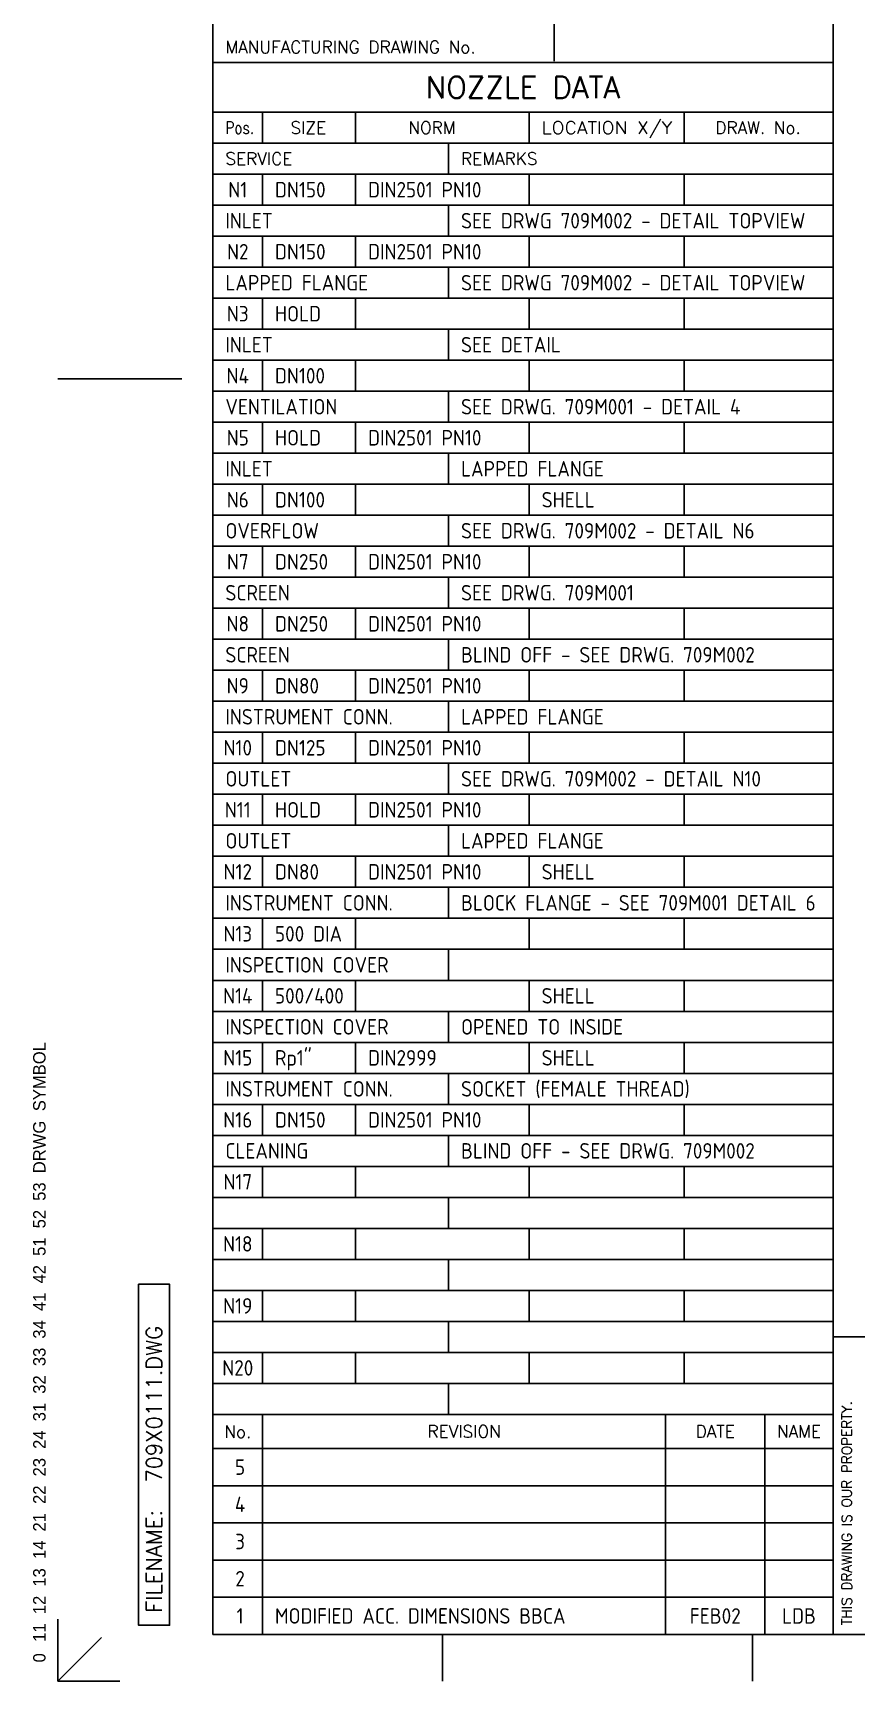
# Model space of a CAD drawing. Header units: millimetres. Extents: x -403 to 29700, y 0 to 42000.
# Drawn here: x -403 to 12870, y 0 to 26578 of the extents above; entities that cross this region are included whole.
import ezdxf
from ezdxf.enums import TextEntityAlignment as Align

# ---------------------------------------------------------------- set-up
doc = ezdxf.new("R2010")
doc.units = ezdxf.units.MM
doc.header["$LTSCALE"] = 25
doc.header["$MEASUREMENT"] = 0
for name, pattern in [('CENTER', [45, 30, -5, 5, -5]), ('DASHED', [15, 10, -5]), ('PHANTOM', [55, 30, -5, 5, -5, 5, -5])]:
    doc.linetypes.add(name, pattern=pattern)
doc.layers.get('0').update_dxf_attribs({"color": 1})
for name, color, linetype in [('11', 7, 'Continuous'), ('12', 7, 'DASHED'), ('13', 7, 'CENTER'), ('14', 7, 'PHANTOM'), ('21', 3, 'Continuous'), ('22', 3, 'DASHED'), ('23', 3, 'CENTER'), ('24', 3, 'PHANTOM'), ('31', 1, 'Continuous'), ('32', 1, 'DASHED'), ('33', 1, 'CENTER'), ('34', 1, 'PHANTOM'), ('41', 4, 'Continuous'), ('42', 2, 'Continuous'), ('51', 4, 'Continuous'), ('52', 2, 'Continuous'), ('53', 1, 'Continuous'), ('DRWG_OUTLINE', 7, 'Continuous'), ('symbol', 4, 'Continuous')]:
    doc.layers.add(name, color=color, linetype=linetype)
doc.styles.add('ISO', font='isocp.shx')
doc.styles.add('SIMPLEX', font='simplex')

# ---------------------------------------------------------------- blocks, each defined once
blk = doc.blocks.new('P')
at = {"layer": 'DRWG_OUTLINE', "color": 2, "style": 'ISO', "flags": 4}
blk.add_attdef('XX', text='', height=2.5, dxfattribs=at).set_placement((4, -3.75), align=Align.CENTER)
for tag, p in [('SI', (10, -3.75)), ('NO', (25, -3.75)), ('LO', (53, -3.75)), ('DR', (78, -3.75)), ('SE', (2, -8.75)), ('RE', (40, -8.75))]:
    blk.add_attdef(tag, p, '', height=2.5, dxfattribs=at)
blk = doc.blocks.new('ALLAYGEN')
blk.add_text('0', height=2).set_placement((3, 2))
at = {"layer": '11'}
blk.add_text('11', height=2, dxfattribs=at).set_placement((6.33, 2))
at = {"layer": '12'}
blk.add_text('12', height=2, dxfattribs=at).set_placement((10.78, 2))
at = {"layer": '13'}
blk.add_text('13', height=2, dxfattribs=at).set_placement((15.22, 2))
at = {"layer": '14'}
blk.add_text('14', height=2, dxfattribs=at).set_placement((19.67, 2))
at = {"layer": '21'}
blk.add_text('21', height=2, dxfattribs=at).set_placement((24.11, 2))
at = {"layer": '22'}
blk.add_text('22', height=2, dxfattribs=at).set_placement((28.56, 2))
at = {"layer": '23'}
blk.add_text('23', height=2, dxfattribs=at).set_placement((33, 2))
at = {"layer": '24'}
blk.add_text('24', height=2, dxfattribs=at).set_placement((37.44, 2))
at = {"layer": '31'}
blk.add_text('31', height=2, dxfattribs=at).set_placement((41.89, 2))
at = {"layer": '32'}
blk.add_text('32', height=2, dxfattribs=at).set_placement((46.33, 2))
at = {"layer": '33'}
blk.add_text('33', height=2, dxfattribs=at).set_placement((50.78, 2))
at = {"layer": '34'}
blk.add_text('34', height=2, dxfattribs=at).set_placement((55.22, 2))
at = {"layer": '41'}
blk.add_text('41', height=2, dxfattribs=at).set_placement((59.67, 2))
at = {"layer": '42'}
blk.add_text('42', height=2, dxfattribs=at).set_placement((64.11, 2))
at = {"layer": '51'}
blk.add_text('51', height=2, dxfattribs=at).set_placement((68.56, 2))
at = {"layer": '52'}
blk.add_text('52', height=2, dxfattribs=at).set_placement((73, 2))
at = {"layer": '53'}
blk.add_text('53', height=2, dxfattribs=at).set_placement((77.44, 2))
at = {"layer": 'DRWG_OUTLINE'}
blk.add_text('DRWG', height=2, dxfattribs=at).set_placement((81.89, 2))
at = {"layer": 'symbol'}
blk.add_text('SYMBOL', height=2, dxfattribs=at).set_placement((91.89, 2))
blk = doc.blocks.new('ALTDSREV')
at = {"layer": '52', "style": 'ISO', "flags": 4}
for tag, p in [('RENO5', (4.37, 27)), ('REDA5', (81, 27)), ('RENA5', (94.5, 27)), ('RENO4', (4.37, 21)), ('REDA4', (81, 21)), ('RENA4', (94.5, 21)), ('RENO3', (4.37, 15)), ('REDA3', (81, 15)), ('RENA3', (94.5, 15)), ('RENO2', (4.37, 9)), ('REDA2', (81, 9)), ('RENA2', (94.5, 9)), ('RENO1', (4.37, 3)), ('REDA1', (81, 3)), ('RENA1', (94.5, 3))]:
    blk.add_attdef(tag, text='', height=2.5, dxfattribs=at).set_placement(p, align=Align.MIDDLE)
for tag, p in [('REDE5', (10, 25.75)), ('REDE4', (10, 19.75)), ('REDE3', (10, 13.75)), ('REDE2', (10, 7.75)), ('REDE1', (10, 1.75))]:
    blk.add_attdef(tag, p, '', height=2.5, dxfattribs=at)
blk = doc.blocks.new('Altdsout')
at = {"layer": 'DRWG_OUTLINE', "color": 1}
for p, q in [((125, 412.5), (125, 7.5)), ((125, 261), (25, 261)), ((125, 55.5), (289.5, 55.5)), ((25, 43), (125, 43))]:
    blk.add_line(p, q, dxfattribs=at)
at = {"layer": 'DRWG_OUTLINE', "color": 7}
for p, q in [((80, 336), (80, 261.25)), ((125, 253), (25, 253)), ((125, 243), (25, 243)), ((125, 233), (25, 233)), ((125, 223), (25, 223)), ((125, 213), (25, 213)), ((125, 203), (25, 203)), ((125, 193), (25, 193)), ((125, 183), (25, 183)), ((125, 173), (25, 173)), ((125, 163), (25, 163)), ((125, 153), (25, 153)), ((125, 143), (25, 143)), ((125, 133), (25, 133)), ((125, 123), (25, 123)), ((125, 113), (25, 113)), ((125, 103), (25, 103)), ((125, 93), (25, 93)), ((125, 83), (25, 83)), ((125, 73), (25, 73)), ((125, 63), (25, 63)), ((125, 53), (25, 53))]:
    blk.add_line(p, q, dxfattribs=at)
at = {"layer": 'DRWG_OUTLINE', "color": 3}
for p, q in [((33, 253), (33, 248)), ((48, 253), (48, 248)), ((76, 253), (76, 248)), ((101, 253), (101, 248)), ((125, 248), (25, 248)), ((63, 248), (63, 243)), ((33, 243), (33, 238)), ((48, 243), (48, 238)), ((76, 243), (76, 238)), ((101, 243), (101, 238)), ((125, 238), (25, 238)), ((63, 238), (63, 233)), ((33, 233), (33, 228)), ((48, 233), (48, 228)), ((76, 233), (76, 228)), ((101, 233), (101, 228)), ((125, 228), (25, 228)), ((63, 228), (63, 223)), ((33, 223), (33, 218)), ((48, 223), (48, 218)), ((76, 223), (76, 218)), ((101, 223), (101, 218)), ((125, 218), (25, 218)), ((63, 218), (63, 213)), ((33, 213), (33, 208)), ((48, 213), (48, 208)), ((76, 213), (76, 208)), ((101, 213), (101, 208)), ((20, 210), (0, 210)), ((125, 208), (25, 208)), ((63, 208), (63, 203)), ((33, 203), (33, 198)), ((48, 203), (48, 198)), ((76, 203), (76, 198)), ((101, 203), (101, 198)), ((125, 198), (25, 198)), ((63, 198), (63, 193)), ((33, 193), (33, 188)), ((48, 193), (48, 188)), ((76, 193), (76, 188)), ((101, 193), (101, 188)), ((125, 188), (25, 188)), ((63, 188), (63, 183)), ((33, 183), (33, 178)), ((48, 183), (48, 178)), ((76, 183), (76, 178)), ((101, 183), (101, 178)), ((125, 178), (25, 178)), ((63, 178), (63, 173)), ((33, 173), (33, 168)), ((48, 173), (48, 168)), ((76, 173), (76, 168)), ((101, 173), (101, 168)), ((125, 168), (25, 168)), ((63, 168), (63, 163)), ((33, 163), (33, 158)), ((48, 163), (48, 158)), ((76, 163), (76, 158)), ((101, 163), (101, 158)), ((125, 158), (25, 158)), ((63, 158), (63, 153)), ((33, 153), (33, 148)), ((48, 153), (48, 148)), ((76, 153), (76, 148)), ((101, 153), (101, 148)), ((125, 148), (25, 148)), ((63, 148), (63, 143)), ((33, 143), (33, 138)), ((48, 143), (48, 138)), ((76, 143), (76, 138)), ((101, 143), (101, 138)), ((125, 138), (25, 138)), ((63, 138), (63, 133)), ((33, 133), (33, 128)), ((48, 133), (48, 128)), ((76, 133), (76, 128)), ((101, 133), (101, 128)), ((125, 128), (25, 128)), ((63, 128), (63, 123)), ((33, 123), (33, 118)), ((48, 123), (48, 118)), ((76, 123), (76, 118)), ((101, 123), (101, 118)), ((125, 118), (25, 118)), ((63, 118), (63, 113)), ((33, 113), (33, 108)), ((48, 113), (48, 108)), ((76, 113), (76, 108)), ((101, 113), (101, 108)), ((125, 108), (25, 108)), ((63, 108), (63, 103)), ((33, 103), (33, 98)), ((48, 103), (48, 98)), ((76, 103), (76, 98)), ((101, 103), (101, 98)), ((125, 98), (25, 98)), ((63, 98), (63, 93)), ((33, 93), (33, 88)), ((48, 93), (48, 88)), ((76, 93), (76, 88)), ((101, 93), (101, 88)), ((125, 88), (25, 88)), ((63, 88), (63, 83)), ((33, 83), (33, 78)), ((48, 83), (48, 78)), ((76, 83), (76, 78)), ((101, 83), (101, 78)), ((125, 78), (25, 78)), ((63, 78), (63, 73)), ((33, 73), (33, 68)), ((48, 73), (48, 68)), ((76, 73), (76, 68)), ((101, 73), (101, 68)), ((125, 68), (25, 68)), ((63, 68), (63, 63)), ((33, 63), (33, 58)), ((48, 63), (48, 58)), ((76, 63), (76, 58)), ((101, 63), (101, 58)), ((125, 58), (25, 58)), ((63, 58), (63, 53)), ((33, 53), (33, 48)), ((48, 53), (48, 48)), ((76, 53), (76, 48)), ((101, 53), (101, 48)), ((125, 48), (25, 48)), ((63, 48), (63, 43)), ((33, 7.5), (33, 43)), ((98, 7.5), (98, 43)), ((114, 7.5), (114, 43)), ((25.01, 37.5), (125, 37.5)), ((25, 31.5), (125, 31.5)), ((25, 25.5), (125, 25.5)), ((25.01, 19.5), (125, 19.5)), ((25.01, 13.5), (125, 13.5)), ((0, 10), (0, 0)), ((0, 0), (7, 7)), ((62, 0), (62, 7.5)), ((112, 0), (112, 7.5)), ((10, 0), (0, 0))]:
    blk.add_line(p, q, dxfattribs=at)
at = {"layer": 'DRWG_OUTLINE', "color": 1}
blk.add_lwpolyline([(25, 7.5), (25, 412.5), (289.5, 412.5), (289.5, 7.5)], close=True, dxfattribs=at)
at = {"layer": 'DRWG_OUTLINE', "color": 3, "style": 'SIMPLEX'}
for s, p in [('MANUFACTURING DRAWING No.', (27, 262.5)), ('SIZE', (37.5, 249.5)), ('NORM', (56.5, 249.5)), ('DRAW. No.', (106, 249.5)), ('SERVICE', (27, 244.5)), ('REMARKS', (65, 244.5))]:
    blk.add_text(s, height=2, dxfattribs=at).set_placement(p)
at = {"layer": 'DRWG_OUTLINE', "color": 4, "style": 'SIMPLEX'}
blk.add_text('NOZZLE DATA', height=3.5, dxfattribs=at).set_placement((75, 257), align=Align.MIDDLE)
at = {"layer": 'DRWG_OUTLINE', "color": 3, "style": 'SIMPLEX'}
for s, width, p, p2 in [('Pos.', 0.825544, (27, 249.5), (31.64, 249.5)), ('LOCATION X/Y', 0.965681, (78, 249.5), (99.06, 249.5))]:
    blk.add_text(s, height=2, dxfattribs=dict(at, width=width)).set_placement(p, p2, align=Align.FIT)
blk.add_text('THIS DRAWING IS OUR PROPERTY.', height=1.6, rotation=90, dxfattribs=at).set_placement((128, 9))
for s, p in [('No.', (29, 39.2)), ('REVISION', (65.5, 39.25)), ('DATE', (106, 39.25)), ('NAME', (119.5, 39.25))]:
    blk.add_text(s, height=2, dxfattribs=at).set_placement(p, align=Align.CENTER)
blk = doc.blocks.new('alfina')
at = {"layer": 'DRWG_OUTLINE', "color": 3}
blk.add_lwpolyline([(-5, 55), (-5, 0), (0, 0), (0, 55)], close=True, dxfattribs=at)
at = {"layer": 'DRWG_OUTLINE', "color": 3, "style": 'SIMPLEX'}
blk.add_text('FILENAME:', height=2.5, rotation=90, dxfattribs=at).set_placement((-1.25, 2))
at = {"layer": 'DRWG_OUTLINE', "color": 2, "style": 'SIMPLEX'}
blk.add_attdef('FILENAME', (-1.25, 23), '', height=2.5, rotation=90, dxfattribs=at)

msp = doc.modelspace()

# ---------------------------------------------------------------- block references
at = {"xscale": 100, "yscale": 100, "zscale": 100}
for p, values in [((2500, 24300), {'XX': 'N1', 'SI': 'DN150', 'NO': 'DIN2501 PN10', 'SE': 'INLET', 'RE': 'SEE DRWG 709M002 - DETAIL TOPVIEW'}), ((2500, 23300), {'XX': 'N2', 'SI': 'DN150', 'NO': 'DIN2501 PN10', 'SE': 'LAPPED FLANGE', 'RE': 'SEE DRWG 709M002 - DETAIL TOPVIEW'}), ((2500, 22300), {'XX': 'N3', 'SI': 'HOLD', 'SE': 'INLET', 'RE': 'SEE DETAIL'}), ((2500, 21300), {'XX': 'N4', 'SI': 'DN100', 'SE': 'VENTILATION', 'RE': 'SEE DRWG. 709M001 - DETAIL 4'}), ((2500, 20300), {'XX': 'N5', 'SI': 'HOLD', 'NO': 'DIN2501 PN10', 'SE': 'INLET', 'RE': 'LAPPED FLANGE'}), ((2500, 19300), {'XX': 'N6', 'SI': 'DN100', 'LO': 'SHELL', 'SE': 'OVERFLOW', 'RE': 'SEE DRWG. 709M002 - DETAIL N6'}), ((2500, 18300), {'XX': 'N7', 'SI': 'DN250', 'NO': 'DIN2501 PN10', 'SE': 'SCREEN', 'RE': 'SEE DRWG. 709M001'}), ((2500, 17300), {'XX': 'N8', 'SI': 'DN250', 'NO': 'DIN2501 PN10', 'SE': 'SCREEN', 'RE': 'BLIND OFF - SEE DRWG. 709M002'}), ((2500, 16300), {'XX': 'N9', 'SI': 'DN80', 'NO': 'DIN2501 PN10', 'SE': 'INSTRUMENT CONN.', 'RE': 'LAPPED FLANGE'}), ((2500, 15300), {'XX': 'N10', 'SI': 'DN125', 'NO': 'DIN2501 PN10', 'SE': 'OUTLET', 'RE': 'SEE DRWG. 709M002 - DETAIL N10'}), ((2500, 14300), {'XX': 'N11', 'SI': 'HOLD', 'NO': 'DIN2501 PN10', 'SE': 'OUTLET', 'RE': 'LAPPED FLANGE'}), ((2500, 13300), {'XX': 'N12', 'SI': 'DN80', 'NO': 'DIN2501 PN10', 'LO': 'SHELL', 'SE': 'INSTRUMENT CONN.', 'RE': 'BLOCK FLANGE - SEE 709M001 DETAIL 6'}), ((2500, 12300), {'XX': 'N13', 'SI': '500 DIA', 'SE': 'INSPECTION COVER'}), ((2500, 11300), {'XX': 'N14', 'SI': '500/400', 'LO': 'SHELL', 'SE': 'INSPECTION COVER', 'RE': 'OPENED TO INSIDE'}), ((2500, 10300), {'XX': 'N15', 'SI': 'Rp1"', 'NO': 'DIN2999', 'LO': 'SHELL', 'SE': 'INSTRUMENT CONN.', 'RE': 'SOCKET (FEMALE THREAD)'}), ((2500, 9300), {'XX': 'N16', 'SI': 'DN150', 'NO': 'DIN2501 PN10', 'SE': 'CLEANING', 'RE': 'BLIND OFF - SEE DRWG. 709M002'}), ((2500, 8300), {'XX': 'N17'}), ((2500, 7300), {'XX': 'N18'}), ((2500, 6300), {'XX': 'N19'}), ((2500, 5300), {'XX': 'N20'})]:
    msp.add_blockref('P', p, dxfattribs=at).add_auto_attribs(values)
at = {"layer": 'DRWG_OUTLINE', "xscale": 100, "yscale": 100, "zscale": 100}
msp.add_blockref('Altdsout', (0, 0), dxfattribs=at)
at = {"layer": 'DRWG_OUTLINE', "xscale": 100, "yscale": 100, "zscale": 100, "rotation": 90}
msp.add_blockref('ALLAYGEN', (0, 0), dxfattribs=at)
at = {"layer": 'DRWG_OUTLINE', "xscale": 100, "yscale": 100, "zscale": 100}
for name, p, values in [('alfina', (1800, 900), {'FILENAME': '709X0111.DWG'}), ('ALTDSREV', (2500, 750), {'RENO1': '1', 'REDE1': 'MODIFIED ACC. DIMENSIONS BBCA', 'REDA1': 'FEB02', 'RENA1': 'LDB', 'RENO2': '2', 'RENO3': '3', 'RENO4': '4', 'RENO5': '5'})]:
    msp.add_blockref(name, p, dxfattribs=at).add_auto_attribs(values)

doc.saveas('drawing.dxf')
